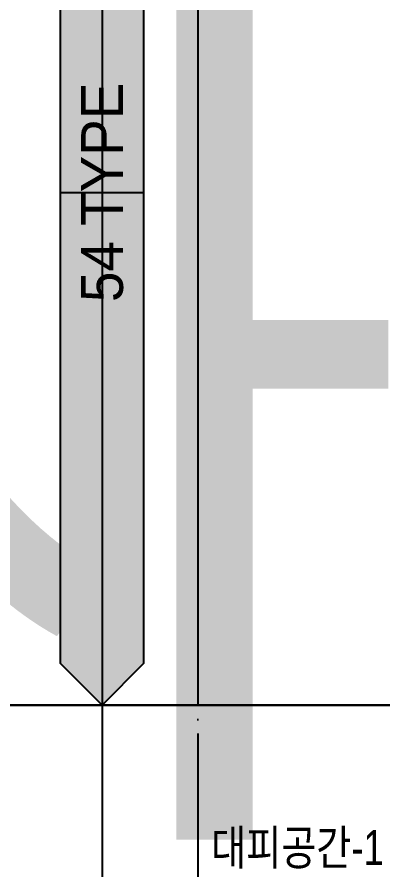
# Model space of a CAD drawing. Header units: millimetres. Extents: x 0 to 1390178, y 0 to 110113.
# Drawn here: x 771979 to 774598, y 39421 to 45526 of the extents above; entities that cross this region are included whole.
import ezdxf
from ezdxf.enums import TextEntityAlignment as Align
from ezdxf.xclip import XClip

# ---------------------------------------------------------------- set-up
doc = ezdxf.new("R2018")
doc.units = ezdxf.units.MM
doc.header["$LTSCALE"] = 100
doc.header["$XCLIPFRAME"] = 0
doc.linetypes.add('X - 단위세대 확장형$0$CEN', pattern=[62, 60, -1, 0, -1])
doc.linetypes.add('X - 평면도$0$CEN', pattern=[62, 60, -1, 0, -1])
for name, color, linetype in [('AA-XXXX-253', 253, 'Continuous'), ('AA-XXXX-TEXT', 3, 'Continuous'), ('SYM', 7, 'Continuous'), ('TEX', 7, 'Continuous'), ('X - SHEET$0$AA-BORD-TEXT', 3, 'Continuous'), ('X - 단위세대 확장형$0$AA-XXXX-CNTL', 1, 'X - 단위세대 확장형$0$CEN'), ('X - 평면도$0$A-CEN', 1, 'X - 평면도$0$CEN'), ('X - 평면도$0$AA-XXXX-CNTL', 1, 'X - 평면도$0$CEN')]:
    doc.layers.add(name, color=color, linetype=linetype)
doc.layers.add('DEFPOINT', color=163, linetype='Continuous', plot=False)
doc.styles.add('HAUD01', font='Dotum.ttf')
doc.styles.get("Standard").update_dxf_attribs({"font": 'Dotum.ttf'})
doc.styles.add('X - SHEET$0$HAUD01', font='Dotum.ttf')

# ---------------------------------------------------------------- blocks, each defined once
blk = doc.blocks.new('X - SHEET$0$HAUDsheetV')
at = {"layer": 'X - SHEET$0$AA-BORD-TEXT', "color": 3, "style": 'X - SHEET$0$HAUD01'}
for tag, p in [('PJCode', (786, 567.935)), ('작성자', (786.112, 194.824)), ('검토자', (786.112, 181.824)), ('최종검토자', (786.112, 168.824)), ('승인자', (786.112, 155.824)), ('일자', (786.832, 144.018)), ('개정번호', (812, 65.92))]:
    blk.add_attdef(tag, text='', height=3, dxfattribs=at).set_placement(p, align=Align.MIDDLE_CENTER)
at = {"layer": 'X - SHEET$0$AA-BORD-TEXT', "color": 3, "lineweight": 30, "flags": 104}
blk.add_attdef('PJTitle', text='', height=4, dxfattribs=at).set_placement((787.248, 536.622), align=Align.MIDDLE_CENTER)
blk = doc.blocks.new('X - SHEET')
ref = blk.add_blockref('X - SHEET$0$HAUDsheetV', (-100, 0), dxfattribs=dict(xscale=100, yscale=100, zscale=100))
lines = blk.add_mtext('중랑구 상봉동 116-49번지 일원 2030 청년주택 \\P신축공사', dxfattribs={"layer": 'X - SHEET$0$AA-BORD-TEXT', "color": 3, "insert": (78624.8, 53662.2), "char_height": 5056.517, "attachment_point": 1})
ref.add_attrib('PJTitle', '', (78624.8, 53662.2), dxfattribs={"flags": 104}).embed_mtext(lines)
blk = doc.blocks.new('X - 단위세대 확장형', base_point=(-475.4, -286.7))
at = {"layer": 'X - 단위세대 확장형$0$AA-XXXX-CNTL'}
blk.add_line((38542, 56493.1), (27286.2, 56493.1), dxfattribs=at)
blk = doc.blocks.new('20220111_기준층 세대명')
at = {"layer": 'AA-XXXX-253'}
blk.add_hatch(color=256, dxfattribs=at).paths.add_polyline_path([(-47252.2, 23590.9), (-46952.2, 23290.9), (-46652.2, 23590.9), (-46652.2, 31130.9), (-46952.2, 31430.9), (-47252.2, 31130.9)])
blk.add_lwpolyline([(-46952.2, 31430.9), (-47252.2, 31130.9), (-47252.2, 23590.9), (-46952.2, 23290.9), (-46652.2, 23590.9), (-46652.2, 31130.9)], close=True)
at = {"layer": 'DEFPOINT'}
blk.add_line((-47252.2, 26960.9), (-46652.2, 26960.9), dxfattribs=at)
blk.add_lwpolyline([(-1557.2, 3535.9), (-1557.2, 33935.9), (-46952.2, 33935.9), (-46952.2, -4889.1), (-23212.2, -4889.1), (-23212.2, 3535.9), (-1557.2, 3535.9)], dxfattribs=at)
at = {"layer": 'TEX', "style": 'HAUD01'}
blk.add_text('54 TYPE', height=300, rotation=90, dxfattribs=at).set_placement((-46952.2, 26960.9), align=Align.MIDDLE_CENTER)
blk = doc.blocks.new('X - 평면도', base_point=(-475.4, -286.7))
at = {"layer": 'X - 평면도$0$A-CEN', "color": 5}
blk.add_line((1170522, 68689.6), (1170522, 22495.2), dxfattribs=at)
at = {"layer": 'X - 평면도$0$AA-XXXX-CNTL'}
blk.add_line((1161286.2, 56493.1), (1222213.6, 56493.1), dxfattribs=at)

msp = doc.modelspace()

# ---------------------------------------------------------------- block references
msp.add_blockref('X - SHEET', (672000, 0))

# ---------------------------------------------------------------- next in the draw order: block references
ref = msp.add_blockref('X - 평면도', (-397725.3, -16179.1))
XClip(ref).set_block_clipping_path([(1153249.9173513227, 15892.4151621314), (1237249.9173513227, 75292.4151621313)])

# ---------------------------------------------------------------- next in the draw order: block references
for name, p in [('X - SHEET', (588000, 0)), ('20220111_기준층 세대명', (819539.4, 17309.8))]:
    msp.add_blockref(name, p)

# ---------------------------------------------------------------- next in the draw order: block references
at = {"layer": 'SYM'}
ref = msp.add_blockref('X - 단위세대 확장형', (736274.7, -16179.1), dxfattribs=at)
XClip(ref).set_block_clipping_path([(27286.2339647645, 22495.2025850526), (88213.6007378809, 68689.6277392105)])

# ---------------------------------------------------------------- next in the draw order: texts
at = {"layer": 'AA-XXXX-TEXT', "style": 'HAUD01', "width": 0.8}
msp.add_text('대피공간-1', height=250, dxfattribs=at).set_placement((774604.7, 39580.9), align=Align.MIDDLE_RIGHT)

doc.saveas('drawing.dxf')
